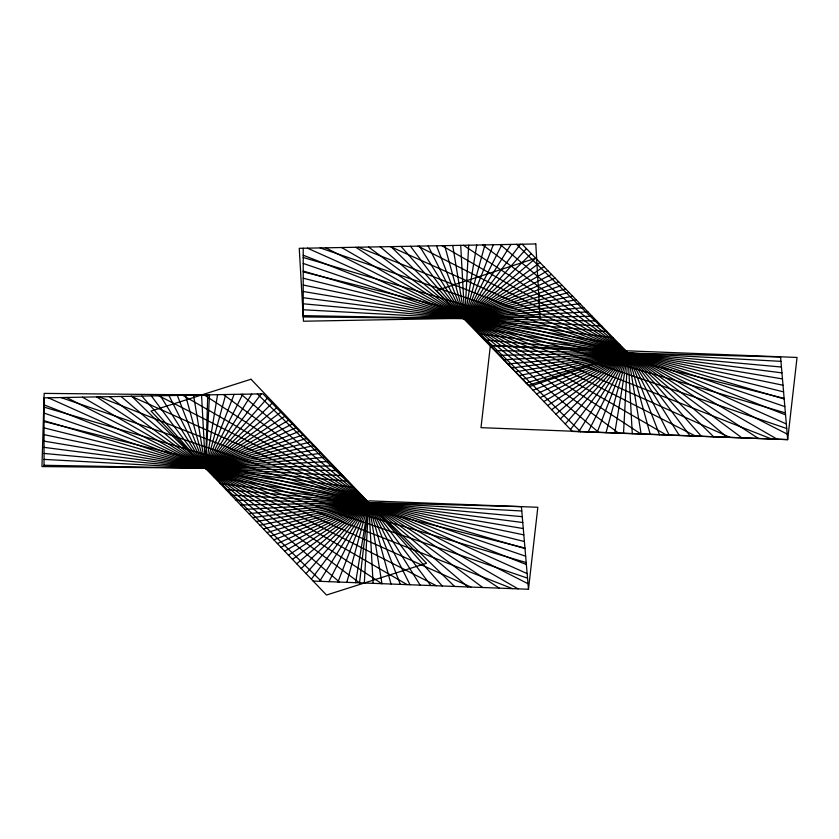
<?xml version="1.0" encoding="UTF-8"?>
<svg xmlns="http://www.w3.org/2000/svg" width="839" height="839" viewBox="0 0 839 839"><rect width="100%" height="100%" fill="white"/><g stroke="black" fill="none" stroke-linecap="round" stroke-linejoin="round"><path stroke-width="1.26" d="M328.71 461.492L205.524 468.214L207.747 395.043L44.173 393.386L41.95 466.557L205.524 468.214L332.999 465.897M324.662 457.318L205.524 468.214L209.519 394.833M364.325 583.011L368.699 502.634L262.985 393.848L44.037 397.875L44.037 466.578M495.241 350.587L627.887 352.999L780.585 357.005L787.674 439.615L480.999 427.659L490.385 345.49L797.05 357.445L787.674 439.615L572.355 431.435L464.701 318.568L468.697 245.198M623.513 433.375L627.887 352.999L522.162 244.212M359.564 582.832L368.908 500.852L537.83 507.27L528.486 589.251L313.178 581.07M320.792 453.333L205.524 468.214L217.563 394.687M355.6 582.686L368.699 502.634L521.407 506.651L528.486 589.251M303.215 248.239L303.215 316.932L464.701 318.568L476.741 245.051M614.777 433.039L627.887 352.999L499.761 355.317M317.069 449.505L205.524 468.214L225.733 394.54M346.832 582.35L368.699 502.634L236.063 500.222M592.187 316.261L464.701 318.568L484.911 244.894M606.02 432.714L627.887 352.999L503.987 359.753M141.864 396.081L205.524 468.214L234.102 394.382M337.97 582.014L368.699 502.634L240.573 504.963M587.898 311.846L464.701 318.568L493.29 244.747M597.148 432.379L627.887 352.999L507.994 363.958M151.324 395.903L205.524 468.214L242.754 394.225M328.93 581.668L368.699 502.634L442.247 585.968M401.042 246.435L464.701 318.568L501.932 244.579M588.118 432.033L627.887 352.999L701.435 436.332M160.333 395.735L205.524 468.214L251.763 394.057M410.512 246.267L464.701 318.568L510.941 244.422M319.638 581.312L368.699 502.634L430.837 585.538M578.816 431.676L627.887 352.999L690.025 435.902M168.975 395.578L205.524 468.214L261.233 393.879M419.51 246.1L464.701 318.568L520.411 244.243M311.353 579.151L368.699 502.634L420.15 585.129M570.53 429.516L627.887 352.999L679.328 435.493M177.344 395.421L205.524 468.214L267.263 398.252M428.152 245.942L464.701 318.568L526.441 248.617M306.057 573.614L368.699 502.634L410.019 584.752M565.245 423.968L627.887 352.999L669.207 435.105M185.513 395.274L205.524 468.214L272.088 403.223M436.521 245.785L464.701 318.568L531.276 253.588M301.211 568.527L368.699 502.634L400.35 584.384M560.389 418.881L627.887 352.999L659.538 434.738M193.557 395.127L205.524 468.214L276.576 407.838M444.691 245.638L464.701 318.568L535.764 258.202L436.311 290.535L528.434 385.332L627.887 352.999L650.215 434.392M296.702 563.798L368.699 502.634L391.026 584.028M555.89 414.162L627.887 352.999L641.153 434.046M201.538 394.98L205.524 468.214L280.792 412.18M452.735 245.491L464.701 318.568L539.98 262.544M292.475 559.372L368.699 502.634L381.976 583.682M551.663 409.726L627.887 352.999L632.281 433.711M313.45 445.782L205.524 468.214L284.799 416.291M460.716 245.345L464.701 318.568L543.976 266.655M288.469 555.177L368.699 502.634L373.093 583.346M547.657 405.531L627.887 352.999L511.821 367.975M309.906 442.132L205.524 468.214L288.626 420.234M583.839 307.682L464.701 318.568L547.804 270.598M284.652 551.16L368.699 502.634L244.81 509.399M543.829 401.524L627.887 352.999L515.513 371.845M579.969 303.697L464.701 318.568L551.496 274.395M306.403 438.535L205.524 468.214L292.318 424.031M540.138 397.655L627.887 352.999L519.11 375.61M280.96 547.29L368.699 502.634L248.816 513.594M576.246 299.859L464.701 318.568L555.093 278.097M302.931 434.948L205.524 468.214L295.905 427.733M536.551 393.9L627.887 352.999L522.624 379.291M277.373 543.536L368.699 502.634L252.644 517.611M572.628 296.136L464.701 318.568L558.617 281.726M205.524 468.214L299.439 431.361M533.038 390.208L627.887 352.999L526.105 382.941M273.86 539.844L368.699 502.634L256.335 521.48M569.083 292.496L464.701 318.568L562.109 285.312M529.566 386.569L627.887 352.999M270.378 536.205L368.699 502.634L259.922 525.245M464.701 318.568L565.591 288.899M266.917 532.576L368.699 502.634L263.446 528.927M303.215 315.642L596.76 320.97M44.037 465.278L337.572 470.606M303.215 309.759L601.699 326.046M490.385 345.49L780.962 361.347M44.037 459.394L342.511 475.682M231.197 495.125L521.774 510.982M303.215 303.802L607.079 331.594M485.089 339.942L781.445 367.042M44.037 453.448L347.902 481.229M225.901 489.577L522.267 516.677M303.215 297.73L613.036 337.718M479.237 333.817L781.948 372.883M44.037 447.365L353.848 487.354M220.059 483.453L522.77 522.519M303.215 291.49L619.696 344.567M472.714 326.969L782.472 378.924M44.037 441.125L360.508 494.202M213.526 476.604L523.284 528.56M303.215 285.008L627.268 352.359M465.309 319.198L783.007 385.237M44.037 434.644L368.09 502.005M206.121 468.844L523.83 534.873M303.215 271.878L783.584 391.897M303.215 278.223L784.14 398.378M44.037 421.524L524.396 541.533M44.037 427.869L524.952 548.014M303.215 257.489L784.182 398.976M303.215 271.07L785.377 412.903M44.037 407.125L525.004 548.612M44.037 420.706L526.2 562.549M320.162 247.925L784.843 406.59M303.215 263.436L786.72 428.519M60.985 397.571L525.654 556.226M44.037 413.071L527.542 578.155M358.316 247.222L785.545 414.854M303.215 255.213L771.639 438.996M99.128 396.868L526.368 564.5M44.037 404.849L512.451 588.642M390.387 246.635L786.332 423.957M307.473 248.166L730.098 437.423M131.199 396.27L527.144 573.593M48.295 397.801L470.91 587.059M417.927 246.131L787.202 434.088M325.71 247.83L695.636 436.112M158.749 395.767L528.014 583.724M66.533 397.466L436.448 585.748M442.017 245.691L777.218 439.217M341.662 247.536L666.365 435.001M182.829 395.326L518.041 588.852M82.474 397.172L407.188 584.636M463.422 245.292L758.456 438.503M355.83 247.274L641.027 434.036M204.234 394.928L499.268 588.139M96.642 396.91L381.839 583.682M482.708 244.936L741.917 437.874M368.594 247.033L618.7 433.197M223.52 394.571L482.74 587.51M109.406 396.679L359.512 582.832M500.306 244.61L727.13 437.308M380.245 246.823L598.731 432.431M241.129 394.257L467.952 586.943M121.068 396.459L339.543 582.067M516.562 244.317L713.727 436.804M391.005 246.624L580.63 431.749M257.374 393.952L454.549 586.44M131.817 396.26L321.452 581.385M251.008 379.249L150.999 411.047L326.497 595.04L426.516 563.242L251.008 379.249M535.796 243.96L299.25 248.313L303.477 321.222L540.012 316.869L535.796 243.96"/></g></svg>
